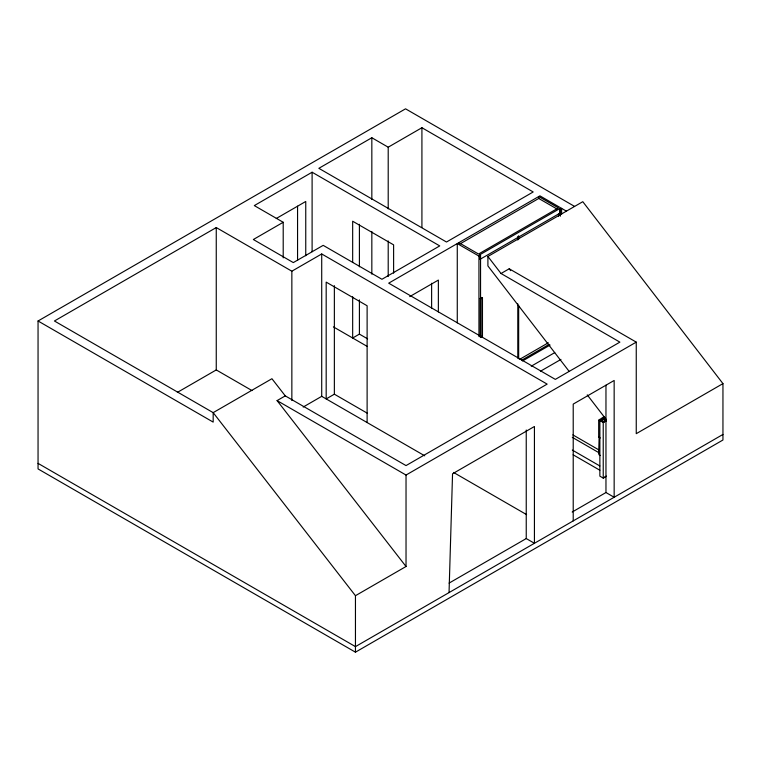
<?xml version="1.0" encoding="UTF-8"?>
<svg xmlns="http://www.w3.org/2000/svg" width="761" height="761" viewBox="0 0 761 761"><rect width="100%" height="100%" fill="white"/><g stroke="black" fill="none" stroke-linecap="round" stroke-linejoin="round"><path stroke-width="1.14" d="M449.038 592.591L452.548 473.77L534.431 426.493L534.431 543.287L526.241 538.56L449.076 583.107M604.129 416.543L598.679 420.272L598.679 436.224L600.134 438.022M599.126 436.947L598.679 453.737L600.134 455.544M600.134 420.5L599.173 419.948L599.402 419.387M599.402 436.909L598.869 437.328M599.173 454.983L599.402 454.431M606.26 476.215L603.235 478.098L599.868 476.158L599.868 420.538L604.985 417.58M606.146 419.977L603.112 422.06L600.933 420.804L603.112 421.936L606.317 420.186L603.235 421.965L599.868 420.538L602.094 419.72M603.235 422.488L606.317 420.69L603.235 422.488L599.868 420.538L604.871 418.15M603.112 421.936L606.184 420.158M569.123 371.349L487.906 265.931L487.906 256.476L582.793 201.694L722.95 383.62L722.95 440.01L355.454 652.177L38.05 468.928L38.05 320.99L405.546 108.823L574.593 206.421M38.05 320.99L213.175 422.098L213.175 412.643L271.934 378.721L285.27 395.872L406.032 465.589L547.149 384.115L321.713 253.965L291.853 271.201L216.257 227.558L54.431 320.99L213.175 412.643L355.454 595.701L355.454 652.177M283.206 222.279L253.346 239.515L293.318 262.593L323.187 245.356L381.946 279.277L439.744 245.908L312.105 172.224L254.307 205.594L283.206 222.279L283.206 257.865M371.834 137.741L318.849 168.324L446.488 242.017L533.185 191.962L421.917 127.724L388.205 147.196L371.834 137.741L371.834 199.439M276.262 218.502L305.751 201.475L305.751 255.744M177.351 392.4L216.257 369.932L252.015 390.574M459.872 243.996L538.74 198.469L557.452 209.265M559.611 208.685L559.611 213.375L479.83 259.434L479.83 254.745L559.611 208.685L560.334 209.104L561.599 208.371L561.599 214.288M457.275 322.873L457.275 243.577L478.945 256.086L480.552 255.163L480.552 336.695M409.713 296.619L438.365 280.077L438.365 311.924M367.592 338.845L359.411 334.117L352.666 338.017L352.666 296.723M355.454 595.701L406.032 566.498L277.08 400.6L285.27 395.872M487.906 256.476L501.023 273.503L509.214 268.776L636.253 342.127L636.253 433.675L722.95 383.62M480.239 337.142L480.239 298.302L481.742 297.437L482.464 297.855L482.464 336.695L480.962 337.561M480.239 298.302L480.962 298.721L482.464 297.855M303.182 407.04L321.713 396.338L424.733 455.81M367.116 413.099L334.364 394.188L326.184 398.916L326.184 282.122L367.116 305.76L367.116 422.555M519.687 359.316L548.32 342.783M521.466 360.343L549.081 344.4M522.484 360.99L550.108 345.047M531.226 366.203L554.75 352.619M540.443 371.244L560.952 359.411M277.08 400.6L406.032 475.045L636.253 342.127M600.771 421.432L600.771 420.538L605.024 418.198L600.933 420.919M600.933 420.681L605.024 418.312L600.933 420.681L603.112 421.822L606.184 420.043M601.951 420.329L605.024 418.56M606.308 476.329L603.235 478.098L603.235 421.965L600.771 420.538M572.186 512.029L605.965 492.538L614.156 497.256L614.156 380.471L573.214 404.101L573.214 520.895M722.95 434.445L355.454 646.622L38.05 463.363M566.441 211.168L539.92 195.853L388.69 283.168L555.34 379.387L619.882 342.127L501.023 273.503M458.854 242.664L478.545 254.031L558.431 207.915L538.74 196.538L538.74 198.469M479.83 254.745L480.552 255.163M481.742 336.276L482.464 336.695M572.862 434.883L599.478 450.255M572.301 437.337L598.831 452.662M572.301 450.055L599.849 465.96M573.128 454.802L599.849 470.231M333.404 326.888L366.992 346.284M453.537 472.438L526.574 514.607M509.214 268.776L510.66 270.659M587.245 394.873L606.098 419.349M605.965 385.18L605.965 492.538M560.334 209.104L560.334 216.191M558.545 213.946L558.545 216.305M526.241 430.022L526.241 538.56M518.66 235.786L518.66 239.334M518.66 305.532L518.66 358.726M517.794 236.471L517.794 240.019M517.794 303.848L517.794 358.222M480.962 298.721L480.962 336.381M478.945 256.086L478.945 336.562M431.62 283.263L431.62 308.034M421.917 127.724L421.917 227.396M406.032 475.045L406.032 566.498M393.608 273.17L393.608 244.852L352.666 221.223L352.666 262.507M388.205 147.196L388.205 208.894M388.205 240.923L388.205 276.519M371.834 231.468L371.834 274.179M359.411 224.295L359.411 266.807M359.411 299.872L359.411 334.117M334.364 285.651L334.364 394.188M321.713 253.965L321.713 396.338M312.105 172.224L312.105 251.71M297.561 206.183L297.561 260.452M291.853 271.201L291.853 400.524M216.257 227.558L216.257 369.932"/></g></svg>
